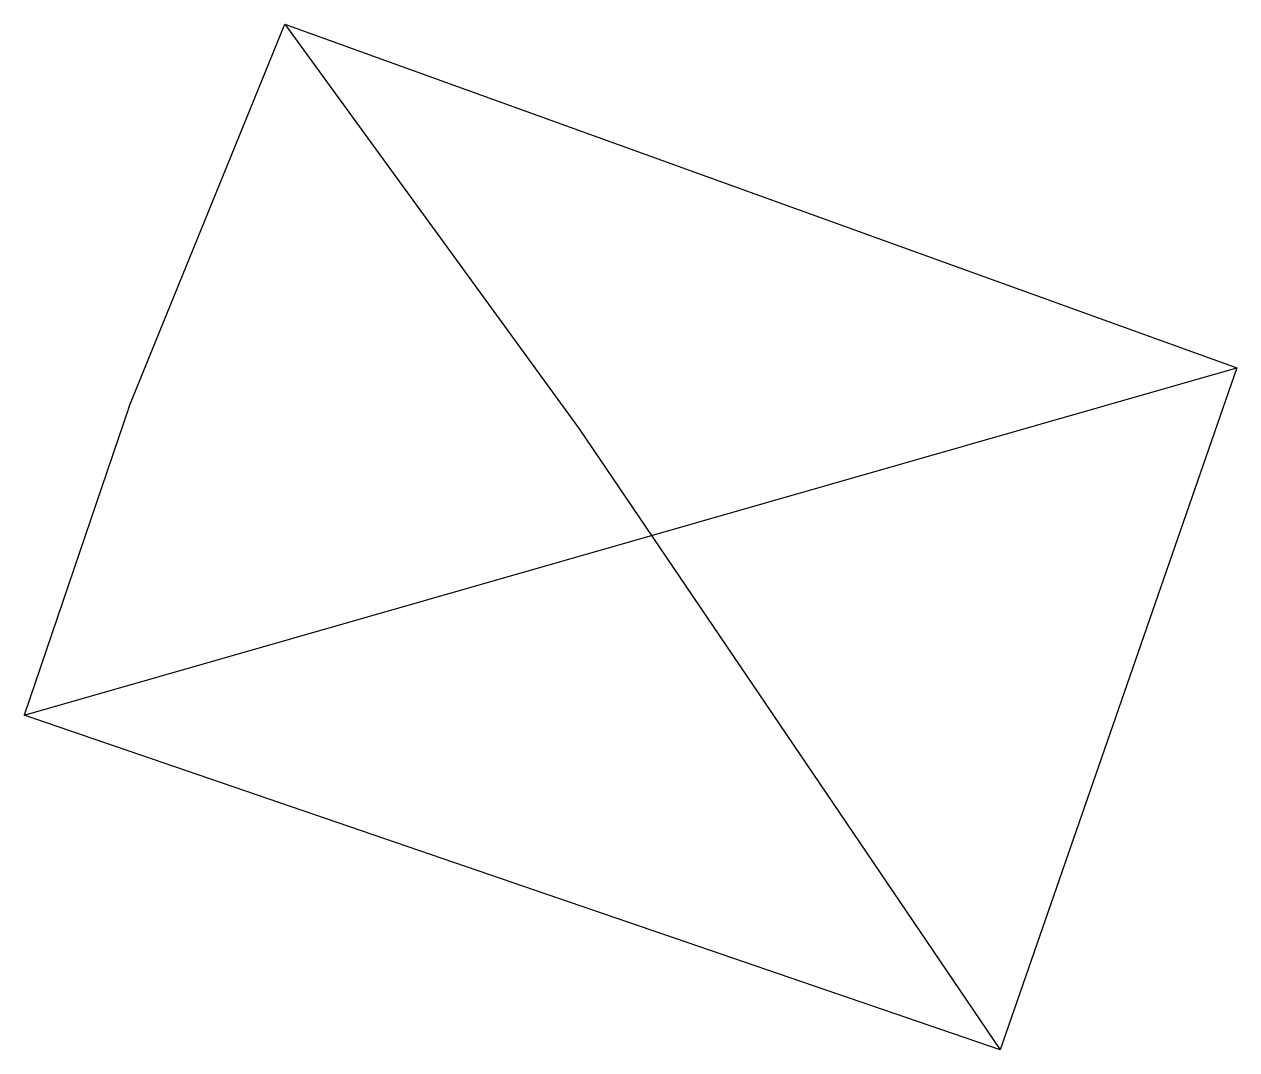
# Model space of a CAD drawing. Header units: millimetres. Extents: x 115017 to 116000, y 128154 to 129000.
# Drawn here: x 115363.094 to 115365.661, y 128168.581 to 128170.753 of the extents above; entities that cross this region are included whole.
import ezdxf

# ---------------------------------------------------------------- set-up
doc = ezdxf.new("R2010")
doc.units = ezdxf.units.MM
doc.layers.add('W0100', color=7, linetype='CONTINUOUS')

msp = doc.modelspace()

# ---------------------------------------------------------------- linework, layer by layer
at = {"layer": 'W0100'}
for points in [[(115363.3158, 128169.9435), (115363.6454, 128170.7526), (115365.6611, 128170.025)], [(115363.6454, 128170.7526), (115364.2691, 128169.8962)], [(115365.16, 128168.5811), (115363.0938, 128169.2894), (115365.6611, 128170.025)], [(115365.6611, 128170.025), (115365.16, 128168.5811)], [(115363.3158, 128169.9435), (115363.0938, 128169.2894)], [(115364.2691, 128169.8962), (115365.16, 128168.5811)]]:
    msp.add_lwpolyline(points, dxfattribs=at)

doc.saveas('drawing.dxf')
